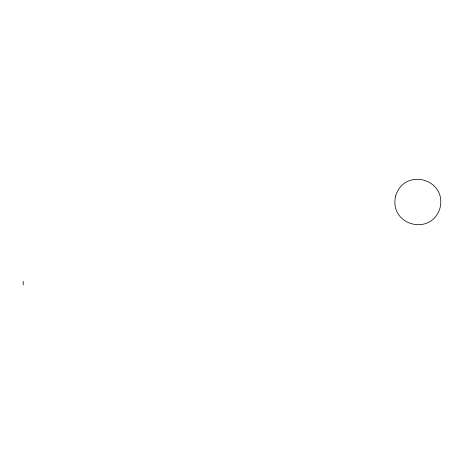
<?xml version="1.0" encoding="UTF-8"?>
<svg xmlns="http://www.w3.org/2000/svg" width="464" height="464" viewBox="0 0 464 464"><rect width="100%" height="100%" fill="white"/><g stroke="black" fill="none" stroke-linecap="round" stroke-linejoin="round"><path stroke-width="0.7" d="M23.2 281.352L23.2 284.971M395.641 196.052C388.629 225.365 431.433 236.831 440.017 207.942C447.029 178.634 404.225 167.162 395.641 196.052"/></g></svg>
